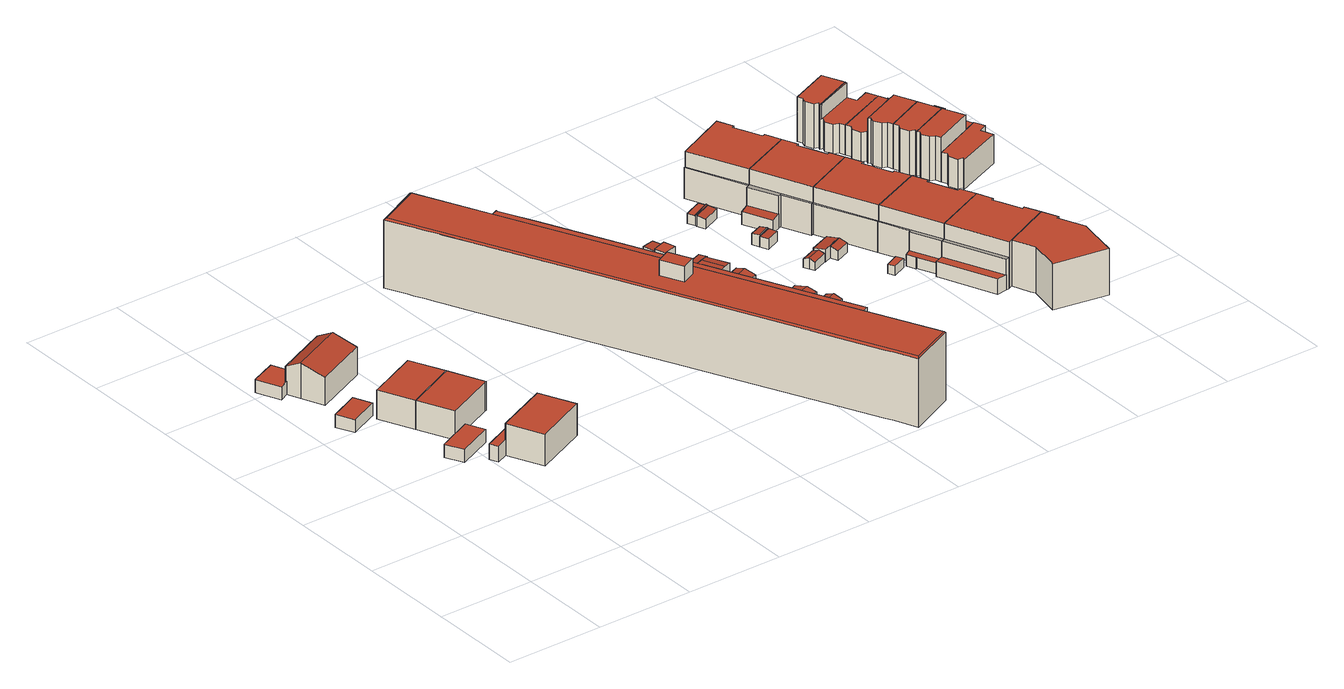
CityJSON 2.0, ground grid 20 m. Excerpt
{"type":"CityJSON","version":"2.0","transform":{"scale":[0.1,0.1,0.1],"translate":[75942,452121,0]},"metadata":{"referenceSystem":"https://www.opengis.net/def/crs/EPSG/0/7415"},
"CityObjects":{
"building1":{"type":"Building","attributes":{"Volume":69.91,"Dakoppervlakte":26.77,"Muuroppervlakte":55.71,"Vloeroppervlakte":26.77,"hoogte_Z_max_in_m_NAP":3.68,"GEB_DOEL":"onbekend","dateOfConstruction":"1972-01-01","measuredHeight":2.61},"geometry":[{"type":"Solid","lod":"2","boundaries":[[[[0,1,2,3,4]],[[5,6,7,8,9]],[[7,6,2,1]],[[1,0,8,7]],[[5,9,8,0,4,3]],[[2,6,5,3]]]],"semantics":{"surfaces":[{"type":"GroundSurface"},{"type":"RoofSurface"},{"type":"WallSurface"}],"values":[[0,1,2,2,2,2]]}}]},
"building2":{"type":"Building","attributes":{"Volume":89.6,"Dakoppervlakte":32.7,"Muuroppervlakte":66.23,"Vloeroppervlakte":32.7,"hoogte_Z_max_in_m_NAP":3.73,"GEB_DOEL":"onbekend","dateOfConstruction":"1972-01-01","measuredHeight":2.74},"geometry":[{"type":"Solid","lod":"2","boundaries":[[[[10,11,12,13,14]],[[15,16,17,18,19]],[[17,16,15,14,13,12]],[[12,11,18,17]],[[10,19,18,11]],[[14,15,19,10]]]],"semantics":{"surfaces":[{"type":"GroundSurface"},{"type":"RoofSurface"},{"type":"WallSurface"}],"values":[[0,1,2,2,2,2]]}}]},
"building3":{"type":"Building","attributes":{"Volume":704.84,"Dakoppervlakte":132.72,"Muuroppervlakte":279.7,"Vloeroppervlakte":124.67,"hoogte_Z_max_in_m_NAP":8.43,"GEB_DOEL":"woonfunctie","dateOfConstruction":"1969-01-01","measuredHeight":7.36},"geometry":[{"type":"Solid","lod":"2","boundaries":[[[[20,21,22,23,24,25,26,27,28,29,30]],[[31,32,33,34]],[[34,35,36,31]],[[37,38,39,40,41,42,43]],[[24,23,36,35]],[[36,23,22,21,32,31]],[[20,30,38,37]],[[39,38,30,29]],[[39,29,28,27,41,40]],[[41,27,26,42]],[[21,20,37,43,33,32]],[[33,43,42,26,25,34]],[[24,35,34,25]]]],"semantics":{"surfaces":[{"type":"GroundSurface"},{"type":"RoofSurface"},{"type":"WallSurface"}],"values":[[0,1,1,1,2,2,2,2,2,2,2,2,2]]}}]},
"building4":{"type":"Building","attributes":{"Volume":534.6,"Dakoppervlakte":90.69,"Muuroppervlakte":229.16,"Vloeroppervlakte":90.69,"hoogte_Z_max_in_m_NAP":6.92,"GEB_DOEL":"woonfunctie","dateOfConstruction":"1972-01-01","measuredHeight":5.89},"geometry":[{"type":"Solid","lod":"2","boundaries":[[[[44,45,46,47,48]],[[49,50,51,52,53]],[[44,49,53,45]],[[51,50,49,44,48,47]],[[46,52,51,47]],[[52,46,45,53]]]],"semantics":{"surfaces":[{"type":"GroundSurface"},{"type":"RoofSurface"},{"type":"WallSurface"}],"values":[[0,1,2,2,2,2]]}}]},
"building5":{"type":"Building","attributes":{"Volume":551.41,"Dakoppervlakte":92.94,"Muuroppervlakte":233.02,"Vloeroppervlakte":92.94,"hoogte_Z_max_in_m_NAP":6.92,"GEB_DOEL":"woonfunctie","dateOfConstruction":"1972-01-01","measuredHeight":5.93},"geometry":[{"type":"Solid","lod":"2","boundaries":[[[[46,45,54,55,56,57]],[[58,59,53,52,60,61]],[[46,57,60,52]],[[60,57,56,55,58,61]],[[59,58,55,54]],[[45,53,59,54]],[[52,53,45,46]]]],"semantics":{"surfaces":[{"type":"GroundSurface"},{"type":"RoofSurface"},{"type":"WallSurface"}],"values":[[0,1,2,2,2,2,2]]}}]},
"building6":{"type":"Building","attributes":{"Volume":660.37,"Dakoppervlakte":107.14,"Muuroppervlakte":289.38,"Vloeroppervlakte":107.14,"hoogte_Z_max_in_m_NAP":7.28,"GEB_DOEL":"woonfunctie","dateOfConstruction":"1967-01-01","measuredHeight":6.51},"geometry":[{"type":"Solid","lod":"2","boundaries":[[[[62,63,64,65,66,67,68,69,70]],[[71,72,73,74,75]],[[76,77,78,79,80,81]],[[74,73,72,70,69,68]],[[68,67,80,79,75,74]],[[62,70,72,71]],[[65,64,77,76]],[[77,64,63,78]],[[80,67,66,81]],[[76,81,66,65]],[[75,79,78,63,62,71]]]],"semantics":{"surfaces":[{"type":"GroundSurface"},{"type":"RoofSurface"},{"type":"WallSurface"}],"values":[[0,1,1,2,2,2,2,2,2,2,2]]}}]},
"building7":{"type":"Building","attributes":{"Volume":17253.02,"Dakoppervlakte":1237.96,"Muuroppervlakte":3350.65,"Vloeroppervlakte":1208.04,"hoogte_Z_max_in_m_NAP":18.33,"GEB_DOEL":"overige gebruiksfunctie - woonfunctie","dateOfConstruction":"1967-01-01","measuredHeight":17.52},"geometry":[{"type":"MultiSurface","lod":"2","boundaries":[[[82,83,84,85,86,87,88,89,90,91,92,93,94,95,96,97,98,99,100,101,102,103,104,105,106,107,108,109,110,111,112,113,114,115,116]],[[117,118,119,120,121,122,123,124,125,126,127,128,129]],[[130,131,132,133,134,135,136,137,138,139,140,141,142,143,144,145,146,147,148,149]],[[140,150,151,141]],[[141,151,152,153,154,142],[155,156,157,158]],[[142,154,159,143]],[[159,154,153,152,151,150,160,126,125,161]],[[162,163,164,165]],[[143,159,82,116]],[[82,159,161,125,84,83]],[[124,85,84,125]],[[87,86,85,124,123,122,121,118,117,129,128,127,95,94,93,92,91,90,89,88]],[[96,126,160,150,98,97]],[[150,140,99,98]],[[101,100,99,140,139,138,137,136,135,133,132,131,130,149,147,146,145,144,143,116,115,114,113,112,111,110,109,108,107,106,105,104,103,102]],[[156,162,165,157]],[[162,156,155,163]],[[163,155,158,164]],[[165,164,158,157]],[[127,126,96,95]]],"semantics":{"surfaces":[{"type":"GroundSurface"},{"type":"RoofSurface"},{"type":"WallSurface"}],"values":[0,1,1,1,1,1,1,1,2,2,2,2,2,2,2,2,2,2,2,2]}}]},
"building8":{"type":"Building","attributes":{"Volume":19.51,"Dakoppervlakte":7.05,"Muuroppervlakte":29.48,"Vloeroppervlakte":7.05,"hoogte_Z_max_in_m_NAP":3.51,"GEB_DOEL":"onbekend","dateOfConstruction":"1980-01-01","measuredHeight":2.77},"geometry":[{"type":"MultiSurface","lod":"2","boundaries":[[[166,167,168,169,170]],[[171,172,173,174,175]],[[167,166,173,172]],[[166,170,169,175,173]],[[168,171,175,169]],[[167,172,171,168]]],"semantics":{"surfaces":[{"type":"GroundSurface"},{"type":"RoofSurface"},{"type":"WallSurface"}],"values":[0,1,2,2,2,2]}}]},
"building9":{"type":"Building","attributes":{"Volume":16.37,"Dakoppervlakte":7.18,"Muuroppervlakte":24.55,"Vloeroppervlakte":7.16,"hoogte_Z_max_in_m_NAP":3.07,"GEB_DOEL":"onbekend","dateOfConstruction":"1980-01-01","measuredHeight":2.4},"geometry":[{"type":"Solid","lod":"2","boundaries":[[[[168,167,176,177,178]],[[179,180,181,182,183]],[[167,168,179,183]],[[179,168,178,180]],[[182,181,180,178,177,176]],[[176,167,183,182]]]],"semantics":{"surfaces":[{"type":"GroundSurface"},{"type":"RoofSurface"},{"type":"WallSurface"}],"values":[[0,1,2,2,2,2]]}}]},
"building10":{"type":"Building","attributes":{"Volume":51.77,"Dakoppervlakte":22.97,"Muuroppervlakte":46.74,"Vloeroppervlakte":22.86,"hoogte_Z_max_in_m_NAP":3.11,"GEB_DOEL":"onbekend","dateOfConstruction":"1980-01-01","measuredHeight":2.43},"geometry":[{"type":"Solid","lod":"2","boundaries":[[[[184,185,186,187,188,189,190,191]],[[192,193,194,195]],[[196,197,195,194]],[[198,199,200,201,202,203]],[[193,190,189,188,196,194]],[[197,196,188,187,203]],[[201,200,184,191]],[[187,186,198,203]],[[198,186,185,199]],[[184,200,199,185]],[[201,192,195,202]],[[203,202,195,197]],[[193,192,201,191,190]]]],"semantics":{"surfaces":[{"type":"GroundSurface"},{"type":"RoofSurface"},{"type":"WallSurface"}],"values":[[0,1,1,1,2,2,2,2,2,2,2,2,2]]}}]},
"building11":{"type":"Building","attributes":{"Volume":24.02,"Dakoppervlakte":11.42,"Muuroppervlakte":27.97,"Vloeroppervlakte":11.07,"hoogte_Z_max_in_m_NAP":3.11,"GEB_DOEL":"onbekend","dateOfConstruction":"1925-01-01","measuredHeight":2.43},"geometry":[{"type":"Solid","lod":"2","boundaries":[[[[204,205,206,207,208,209]],[[210,211,212,213]],[[211,210,214,215]],[[207,206,213,212]],[[204,209,215,214]],[[215,209,208,211]],[[214,210,213,206,205,204]],[[208,207,212,211]]]],"semantics":{"surfaces":[{"type":"GroundSurface"},{"type":"RoofSurface"},{"type":"WallSurface"}],"values":[[0,1,1,2,2,2,2,2]]}}]},
"building12":{"type":"Building","attributes":{"Volume":27.11,"Dakoppervlakte":12.75,"Muuroppervlakte":30.24,"Vloeroppervlakte":12.27,"hoogte_Z_max_in_m_NAP":3.31,"GEB_DOEL":"onbekend","dateOfConstruction":"1925-01-01","measuredHeight":2.53},"geometry":[{"type":"Solid","lod":"2","boundaries":[[[[216,217,218,219,220,221]],[[222,223,224,225]],[[224,226,227,225]],[[220,219,223,222]],[[217,216,227,226]],[[227,216,221,225]],[[223,219,218,217,226,224]],[[221,220,222,225]]]],"semantics":{"surfaces":[{"type":"GroundSurface"},{"type":"RoofSurface"},{"type":"WallSurface"}],"values":[[0,1,1,2,2,2,2,2]]}}]},
"building13":{"type":"Building","attributes":{"Volume":22.61,"Dakoppervlakte":11.73,"Muuroppervlakte":25.25,"Vloeroppervlakte":11.04,"hoogte_Z_max_in_m_NAP":3.15,"GEB_DOEL":"onbekend","dateOfConstruction":"1925-01-01","measuredHeight":2.34},"geometry":[{"type":"Solid","lod":"2","boundaries":[[[[228,229,230,231,232,233]],[[234,235,236,237]],[[235,234,238,239]],[[231,237,236,232]],[[229,228,239,238]],[[239,228,233,235]],[[234,237,231,230,229,238]],[[233,232,236,235]]]],"semantics":{"surfaces":[{"type":"GroundSurface"},{"type":"RoofSurface"},{"type":"WallSurface"}],"values":[[0,1,1,2,2,2,2,2]]}}]},
"building14":{"type":"Building","attributes":{"Volume":15.92,"Dakoppervlakte":8.86,"Muuroppervlakte":20.88,"Vloeroppervlakte":8.17,"hoogte_Z_max_in_m_NAP":2.97,"GEB_DOEL":"onbekend","dateOfConstruction":"1925-01-01","measuredHeight":2.2},"geometry":[{"type":"Solid","lod":"2","boundaries":[[[[240,241,242,243,244,245]],[[246,247,248,249]],[[250,251,249,248]],[[247,246,244,243]],[[241,240,251,250]],[[251,240,245,249]],[[247,243,242,241,250,248]],[[245,244,246,249]]]],"semantics":{"surfaces":[{"type":"GroundSurface"},{"type":"RoofSurface"},{"type":"WallSurface"}],"values":[[0,1,1,2,2,2,2,2]]}}]},
"building15":{"type":"Building","attributes":{"Volume":15.56,"Dakoppervlakte":7.76,"Muuroppervlakte":24.89,"Vloeroppervlakte":7.76,"hoogte_Z_max_in_m_NAP":2.95,"GEB_DOEL":"onbekend","dateOfConstruction":"1925-01-01","measuredHeight":2.11},"geometry":[{"type":"Solid","lod":"2","boundaries":[[[[252,253,254,255,256,257]],[[258,259,260,261]],[[262,263,264,265]],[[258,254,253,259]],[[260,259,253,252]],[[257,261,260,252]],[[262,265,261,257,256]],[[255,263,262,256]],[[255,254,258,264,263]],[[261,265,264,258]]]],"semantics":{"surfaces":[{"type":"GroundSurface"},{"type":"RoofSurface"},{"type":"WallSurface"}],"values":[[0,1,1,2,2,2,2,2,2,2]]}}]},
"building16":{"type":"Building","attributes":{"Volume":16.1,"Dakoppervlakte":7.8,"Muuroppervlakte":24.98,"Vloeroppervlakte":7.76,"hoogte_Z_max_in_m_NAP":2.93,"GEB_DOEL":"onbekend","dateOfConstruction":"1925-01-01","measuredHeight":2.18},"geometry":[{"type":"Solid","lod":"2","boundaries":[[[[266,267,268,269]],[[263,262,270,271]],[[263,266,269,262]],[[269,268,270,262]],[[270,268,267,271]],[[271,267,266,263]]]],"semantics":{"surfaces":[{"type":"GroundSurface"},{"type":"RoofSurface"},{"type":"WallSurface"}],"values":[[0,1,2,2,2,2]]}}]},
"building17":{"type":"Building","attributes":{"Volume":11.94,"Dakoppervlakte":5.28,"Muuroppervlakte":21.95,"Vloeroppervlakte":5.99,"hoogte_Z_max_in_m_NAP":3.05,"GEB_DOEL":"onbekend","dateOfConstruction":"1925-01-01","measuredHeight":2.38},"geometry":[{"type":"Solid","lod":"2","boundaries":[[[[272,273,274,275,276,277,278]],[[279,280,281,282]],[[283,284,285,286,287]],[[287,273,272,282,281]],[[279,282,272,278]],[[280,279,278,277,283]],[[285,275,274,286]],[[274,273,287,286]],[[277,276,284,283]],[[285,284,276,275]],[[280,283,287,281]]]],"semantics":{"surfaces":[{"type":"GroundSurface"},{"type":"RoofSurface"},{"type":"WallSurface"}],"values":[[0,1,1,2,2,2,2,2,2,2,2]]}}]},
"building18":{"type":"Building","attributes":{"Volume":11.39,"Dakoppervlakte":5.4,"Muuroppervlakte":20.43,"Vloeroppervlakte":5.99,"hoogte_Z_max_in_m_NAP":2.9,"GEB_DOEL":"onbekend","dateOfConstruction":"1925-01-01","measuredHeight":2.16},"geometry":[{"type":"Solid","lod":"2","boundaries":[[[[288,289,276,275]],[[290,285,284,291]],[[276,289,291,284]],[[289,288,290,291]],[[275,285,290,288]],[[275,276,284,285]]]],"semantics":{"surfaces":[{"type":"GroundSurface"},{"type":"RoofSurface"},{"type":"WallSurface"}],"values":[[0,1,2,2,2,2]]}}]},
"building19":{"type":"Building","attributes":{"Volume":27.05,"Dakoppervlakte":12.38,"Muuroppervlakte":32.22,"Vloeroppervlakte":12.13,"hoogte_Z_max_in_m_NAP":3.29,"GEB_DOEL":"onbekend","dateOfConstruction":"1925-01-01","measuredHeight":2.47},"geometry":[{"type":"Solid","lod":"2","boundaries":[[[[292,293,294,295,296,297]],[[298,299,300,301]],[[302,298,301,303]],[[296,295,303,301]],[[302,294,293,292,299,298]],[[292,297,300,299]],[[300,297,296,301]],[[295,294,302,303]]]],"semantics":{"surfaces":[{"type":"GroundSurface"},{"type":"RoofSurface"},{"type":"WallSurface"}],"values":[[0,1,1,2,2,2,2,2]]}}]},
"building20":{"type":"Building","attributes":{"Volume":12.26,"Dakoppervlakte":5.73,"Muuroppervlakte":21.89,"Vloeroppervlakte":5.54,"hoogte_Z_max_in_m_NAP":3.27,"GEB_DOEL":"onbekend","dateOfConstruction":"1925-01-01","measuredHeight":2.44},"geometry":[{"type":"Solid","lod":"2","boundaries":[[[[294,304,305,295]],[[302,303,306,307]],[[294,295,303,302]],[[295,305,306,303]],[[306,305,304,307]],[[307,304,294,302]]]],"semantics":{"surfaces":[{"type":"GroundSurface"},{"type":"RoofSurface"},{"type":"WallSurface"}],"values":[[0,1,2,2,2,2]]}}]},
"building21":{"type":"Building","attributes":{"Volume":9,"Dakoppervlakte":4.55,"Muuroppervlakte":18.04,"Vloeroppervlakte":4.55,"hoogte_Z_max_in_m_NAP":2.94,"GEB_DOEL":"onbekend","dateOfConstruction":"1925-01-01","measuredHeight":1.98},"geometry":[{"type":"Solid","lod":"2","boundaries":[[[[308,309,310,311]],[[312,313,314,315]],[[308,311,312,315]],[[311,310,313,312]],[[309,314,313,310]],[[309,308,315,314]]]],"semantics":{"surfaces":[{"type":"GroundSurface"},{"type":"RoofSurface"},{"type":"WallSurface"}],"values":[[0,1,2,2,2,2]]}}]},
"building22":{"type":"Building","attributes":{"Volume":1471.17,"Dakoppervlakte":150.58,"Muuroppervlakte":490.32,"Vloeroppervlakte":155.63,"hoogte_Z_max_in_m_NAP":10.45,"GEB_DOEL":"woonfunctie","dateOfConstruction":"1925-01-01","measuredHeight":9.56},"geometry":[{"type":"Solid","lod":"2","boundaries":[[[[316,317,318,319,320,321,322,323,324,325,326,327]],[[328,329,330,331]],[[332,333,334,335,336,337,338,339,340,341]],[[339,327,326,340]],[[341,340,326,325]],[[322,334,333,332,341,325,324,323]],[[322,321,335,334]],[[321,320,336,335]],[[337,336,320,319,328]],[[318,317,330,329]],[[317,316,331,330]],[[319,318,329,328]],[[337,328,331,338]],[[339,338,331,316,327]]]],"semantics":{"surfaces":[{"type":"GroundSurface"},{"type":"OuterFloorSurface"},{"type":"RoofSurface"},{"type":"WallSurface"}],"values":[[0,1,2,3,3,3,3,3,3,3,3,3,3,3]]}}]},
"building23":{"type":"Building","attributes":{"Volume":1550.14,"Dakoppervlakte":160.99,"Muuroppervlakte":517.52,"Vloeroppervlakte":169.53,"hoogte_Z_max_in_m_NAP":10.45,"GEB_DOEL":"woonfunctie","dateOfConstruction":"1925-01-01","measuredHeight":9.82},"geometry":[{"type":"MultiSurface","lod":"2","boundaries":[[[342,343,344,345,346,347,348,349,350,351,352,353,354,355,356,357,358,359,360,361,362]],[[363,364,331,330,365,366,367,368,369]],[[370,371,372,373,374,375,376,377,339,338]],[[378,379,380,381]],[[357,356,372,371]],[[373,372,356,355]],[[355,354,353,352,376,374,373]],[[352,351,377,376]],[[350,349,331,338,339]],[[371,370,364,358,357]],[[379,343,342,380]],[[378,344,343,379]],[[358,364,363,359]],[[330,331,349,348]],[[330,348,347,365]],[[368,367,380,342,362,361]],[[363,369,368,361,360,359]],[[378,381,345,344]],[[346,345,381,366,365,347]],[[367,366,381,380]],[[338,331,364,370]],[[377,351,350,339]]],"semantics":{"surfaces":[{"type":"GroundSurface"},{"type":"OuterFloorSurface"},{"type":"RoofSurface"},{"type":"WallSurface"}],"values":[0,1,2,2,3,3,3,3,3,3,3,3,3,3,3,3,3,3,3,3,3,3]}}]},
"building24":{"type":"Building","attributes":{"Volume":1513.03,"Dakoppervlakte":154.64,"Muuroppervlakte":498.42,"Vloeroppervlakte":159.23,"hoogte_Z_max_in_m_NAP":10.45,"GEB_DOEL":"woonfunctie","dateOfConstruction":"1925-01-01","measuredHeight":9.6},"geometry":[{"type":"MultiSurface","lod":"2","boundaries":[[[382,383,384,385,386,387,388,389,390,391,392,393,394,395]],[[363,396,397,398,364]],[[399,400,401,402,403,404,405,406,371,370]],[[395,394,402,401]],[[394,393,392,391,405,403,402]],[[391,390,406,405]],[[406,390,389,371]],[[371,389,388,364,370]],[[400,399,398,383,382]],[[363,387,386,396]],[[383,398,397,384]],[[388,387,363,364]],[[397,407,396,386,385,384]],[[370,364,398,399]],[[395,401,400,382]]],"semantics":{"surfaces":[{"type":"GroundSurface"},{"type":"OuterFloorSurface"},{"type":"RoofSurface"},{"type":"WallSurface"}],"values":[0,1,2,3,3,3,3,3,3,3,3,3,3,3,3]}}]},
"building25":{"type":"Building","attributes":{"Volume":1529.27,"Dakoppervlakte":159.96,"Muuroppervlakte":504.51,"Vloeroppervlakte":178.56,"hoogte_Z_max_in_m_NAP":10.45,"GEB_DOEL":"woonfunctie","dateOfConstruction":"1925-01-01","measuredHeight":9.58},"geometry":[{"type":"MultiSurface","lod":"2","boundaries":[[[408,409,410,411,412,413,414,415,384,383,382,416,417,418,419,420,421,422,423]],[[424,425,426,427,428,398,397]],[[429,430,431,432,433,434,435,436,400,399]],[[437,438,439,440,441,442]],[[422,421,431,430]],[[421,420,432,431]],[[420,419,418,417,435,433,432]],[[436,435,417,416]],[[382,383,398,399,400]],[[430,429,428,423,422]],[[383,384,397,398]],[[384,415,424,397]],[[415,414,441,425,424]],[[409,408,427,426,440]],[[408,423,428,427]],[[441,414,413,442]],[[442,413,412,437]],[[438,437,412,411]],[[438,411,410,439]],[[409,440,439,410]],[[425,441,440,426]],[[399,398,428,429]],[[416,382,400,436]]],"semantics":{"surfaces":[{"type":"GroundSurface"},{"type":"OuterFloorSurface"},{"type":"RoofSurface"},{"type":"WallSurface"}],"values":[0,1,2,2,3,3,3,3,3,3,3,3,3,3,3,3,3,3,3,3,3,3,3]}}]},
"building26":{"type":"Building","attributes":{"Volume":1606.23,"Dakoppervlakte":178.24,"Muuroppervlakte":507.9,"Vloeroppervlakte":190.02,"hoogte_Z_max_in_m_NAP":10.45,"GEB_DOEL":"woonfunctie","dateOfConstruction":"1925-01-01","measuredHeight":9.52},"geometry":[{"type":"Solid","lod":"2","boundaries":[[[[443,444,445,446,447,448,410,409,408,423,422,449,450,451,452,453,454]],[[426,455,456,457,428,427]],[[458,430,429,459,460,461,462,463,464,465]],[[466,467,468,469,470]],[[461,454,453,462]],[[453,452,463,462]],[[465,464,463,452,451,450]],[[450,449,458,465]],[[429,430,422,423,428]],[[444,443,460,459,457]],[[454,461,460,443]],[[466,470,409,410]],[[410,448,467,466]],[[448,447,468,467]],[[469,468,447,446]],[[423,408,427,428]],[[408,409,470,426,427]],[[446,445,456,455,469]],[[457,456,445,444]],[[470,469,455,426]],[[457,459,429,428]],[[458,449,422,430]]]],"semantics":{"surfaces":[{"type":"GroundSurface"},{"type":"OuterFloorSurface"},{"type":"RoofSurface"},{"type":"WallSurface"}],"values":[[0,1,2,2,3,3,3,3,3,3,3,3,3,3,3,3,3,3,3,3,3,3]]}}]},
"building27":{"type":"Building","attributes":{"Volume":1562.72,"Dakoppervlakte":163.31,"Muuroppervlakte":502.29,"Vloeroppervlakte":163.31,"hoogte_Z_max_in_m_NAP":10.45,"GEB_DOEL":"woonfunctie","dateOfConstruction":"1925-01-01","measuredHeight":9.57},"geometry":[{"type":"Solid","lod":"2","boundaries":[[[[471,472,473,474,475,476,477,478,443,454,479]],[[480,481,482,483,484,485,486,461,460,487,488]],[[475,474,482,481]],[[482,474,473,472,484,483]],[[471,485,484,472]],[[471,479,486,485]],[[479,454,461,486]],[[443,460,461,454]],[[460,443,478,477,488,487]],[[481,480,488,477,476,475]]]],"semantics":{"surfaces":[{"type":"GroundSurface"},{"type":"RoofSurface"},{"type":"WallSurface"}],"values":[[0,1,2,2,2,2,2,2,2,2]]}}]},
"building28":{"type":"Building","attributes":{"Volume":440.53,"Dakoppervlakte":50.19,"Muuroppervlakte":291.46,"Vloeroppervlakte":51.88,"hoogte_Z_max_in_m_NAP":9.99,"GEB_DOEL":"woonfunctie","dateOfConstruction":"1925-01-01","measuredHeight":9.09},"geometry":[{"type":"Solid","lod":"2","boundaries":[[[[489,490,491,492,493,494,495,496,497,498,499,500]],[[501,502,503,504]],[[505,506,507,508]],[[509,510,511,512,513,514,515,516]],[[491,490,506,505]],[[517,516,515,518,495,494,504]],[[510,509,507,519]],[[511,520,499,498,521,512]],[[497,522,513,512,521,498]],[[513,522,497,496,523,514]],[[494,493,501,504]],[[501,493,492,502]],[[503,502,492,491,505,508]],[[514,523,496,495,518,515]],[[510,519,500,499,520,511]],[[516,517,504,503,508,507,509]],[[506,490,489,500,519,507]]]],"semantics":{"surfaces":[{"type":"GroundSurface"},{"type":"OuterFloorSurface"},{"type":"RoofSurface"},{"type":"WallSurface"}],"values":[[0,1,2,2,3,3,3,3,3,3,3,3,3,3,3,3,3]]}}]},
"building29":{"type":"Building","attributes":{"Volume":331.48,"Dakoppervlakte":52.08,"Muuroppervlakte":268.66,"Vloeroppervlakte":53.72,"hoogte_Z_max_in_m_NAP":9.99,"GEB_DOEL":"woonfunctie","dateOfConstruction":"1925-01-01","measuredHeight":9.11},"geometry":[{"type":"Solid","lod":"2","boundaries":[[[[524,525,526,527,528,529,530,531,495,494,493,532]],[[533,534,501,504,535]],[[536,537,538,539,540,541,542,543,544,545]],[[515,546,547,516]],[[527,526,540,539]],[[526,525,541,540]],[[541,525,524,542]],[[536,530,529,537]],[[537,529,528,538]],[[539,538,528,527]],[[516,517,504,494,495,518,515]],[[515,518,545,546]],[[534,532,493,501]],[[494,504,501,493]],[[516,547,544,517]],[[524,532,534,533,543,542]],[[504,517,544,543,533,535]],[[547,546,545,544]],[[531,530,536,545,518,495]]]],"semantics":{"surfaces":[{"type":"GroundSurface"},{"type":"OuterFloorSurface"},{"type":"RoofSurface"},{"type":"WallSurface"}],"values":[[0,1,2,2,3,3,3,3,3,3,3,3,3,3,3,3,3,3,3]]}}]},
"building30":{"type":"Building","attributes":{"Volume":342.68,"Dakoppervlakte":59.1,"Muuroppervlakte":215.94,"Vloeroppervlakte":60.96,"hoogte_Z_max_in_m_NAP":7.03,"GEB_DOEL":"woonfunctie","dateOfConstruction":"1925-01-01","measuredHeight":6.16},"geometry":[{"type":"Solid","lod":"2","boundaries":[[[[548,549,550,551,552,553,554,555,556,557,558,526,525]],[[559,560,561,562]],[[563,564,565,566,567,568,541,540,569,570,571,572]],[[573,574,575,576,577,578]],[[548,525,541,568]],[[540,541,525,526]],[[569,540,526,558]],[[570,557,556,571]],[[571,556,555,572]],[[572,555,554,563]],[[564,563,554,553,562]],[[549,548,568,567,575]],[[549,575,574,550]],[[578,559,552,551,573]],[[574,573,551,550]],[[553,552,559,562]],[[559,578,577,560]],[[564,562,561,565]],[[560,577,576,566,565,561]],[[566,576,575,567]],[[569,558,557,570]]]],"semantics":{"surfaces":[{"type":"GroundSurface"},{"type":"OuterFloorSurface"},{"type":"RoofSurface"},{"type":"WallSurface"}],"values":[[0,1,2,2,3,3,3,3,3,3,3,3,3,3,3,3,3,3,3,3,3]]}}]},
"building31":{"type":"Building","attributes":{"Volume":467.17,"Dakoppervlakte":52.62,"Muuroppervlakte":299.49,"Vloeroppervlakte":54.39,"hoogte_Z_max_in_m_NAP":10.03,"GEB_DOEL":"woonfunctie","dateOfConstruction":"1925-01-01","measuredHeight":9.2},"geometry":[{"type":"Solid","lod":"2","boundaries":[[[[579,580,581,582,583,584,585,586,587,588,589,590,591]],[[592,593,594,595]],[[596,597,598,599]],[[600,601,602,603,604,605,606,607]],[[596,581,580,597]],[[606,608,591,590,609,607]],[[607,609,590,589,610,600]],[[589,588,611,601,600,610]],[[587,612,602,601,611,588]],[[602,612,587,586,613,603]],[[595,583,582,592]],[[603,613,586,585,584,594,604]],[[595,594,584,583]],[[599,593,592,582,581,596]],[[597,580,579,591,608,598]],[[605,604,594,593,599,598]],[[606,605,598,608]]]],"semantics":{"surfaces":[{"type":"GroundSurface"},{"type":"OuterFloorSurface"},{"type":"RoofSurface"},{"type":"WallSurface"}],"values":[[0,1,2,2,3,3,3,3,3,3,3,3,3,3,3,3,3]]}}]},
"building32":{"type":"Building","attributes":{"Volume":452.49,"Dakoppervlakte":51.59,"Muuroppervlakte":295.21,"Vloeroppervlakte":53.05,"hoogte_Z_max_in_m_NAP":10.03,"GEB_DOEL":"woonfunctie","dateOfConstruction":"1925-01-01","measuredHeight":9.13},"geometry":[{"type":"Solid","lod":"2","boundaries":[[[[614,615,616,617,618,619,620,621,622,623,624,625,626]],[[627,595,594,628]],[[629,630,631,632]],[[633,634,635,636,637,604,603,638]],[[629,615,614,630]],[[620,619,639,634,633,640]],[[636,635,641,618,617,642]],[[642,632,637,636]],[[627,626,625,595]],[[594,595,625,624]],[[614,626,627,628,631,630]],[[642,617,616,615,629,632]],[[603,613,622,621,643,638]],[[633,638,643,621,620,640]],[[635,634,639,619,618,641]],[[594,604,637,632,631,628]],[[613,603,604,594,624,623,622]]]],"semantics":{"surfaces":[{"type":"GroundSurface"},{"type":"OuterFloorSurface"},{"type":"RoofSurface"},{"type":"WallSurface"}],"values":[[0,1,2,2,3,3,3,3,3,3,3,3,3,3,3,3,3]]}}]},
"building33":{"type":"Building","attributes":{"Volume":359.66,"Dakoppervlakte":61.77,"Muuroppervlakte":228.22,"Vloeroppervlakte":61.76,"hoogte_Z_max_in_m_NAP":7.03,"GEB_DOEL":"woonfunctie","dateOfConstruction":"1925-01-01","measuredHeight":6.13},"geometry":[{"type":"Solid","lod":"2","boundaries":[[[[644,645,646,647,617,615,648,649,650,651,652,653,654,655,656]],[[657,658,659,660,661,662,663,664,665,666,667,629,642]],[[668,669,670,671]],[[615,629,667,670,648]],[[617,642,629,615]],[[617,647,657,642]],[[646,645,659,658]],[[660,659,645,644]],[[661,660,644,656]],[[656,655,662,661]],[[655,654,663,662]],[[654,653,664,663]],[[664,653,652,665]],[[652,651,671,666,665]],[[669,649,648,670]],[[650,668,671,651]],[[668,650,649,669]],[[667,666,671,670]],[[658,657,647,646]]]],"semantics":{"surfaces":[{"type":"GroundSurface"},{"type":"RoofSurface"},{"type":"WallSurface"}],"values":[[0,1,1,2,2,2,2,2,2,2,2,2,2,2,2,2,2,2,2]]}}]},
"building34":{"type":"Building","attributes":{"Volume":510.68,"Dakoppervlakte":69.04,"Muuroppervlakte":340.67,"Vloeroppervlakte":70.99,"hoogte_Z_max_in_m_NAP":10.03,"GEB_DOEL":"woonfunctie","dateOfConstruction":"1925-01-01","measuredHeight":9.26},"geometry":[{"type":"Solid","lod":"2","boundaries":[[[[672,673,674,580,579,591,675,676,677,678,679,680,681,682,683,684,685]],[[559,562,686,687]],[[597,688,689,690,598]],[[691,692,693,694]],[[695,696,697,698]],[[699,700,701,702,703,704,606,605]],[[597,598,608,591,579,580]],[[580,674,695,688,597]],[[685,691,694,672]],[[691,685,684,692]],[[694,693,673,672]],[[692,684,683,698,697]],[[697,696,693,692]],[[698,689,688,695]],[[608,598,605,606]],[[563,700,699,562,680,679]],[[679,678,705,701,700,563]],[[702,706,677,676,707,703]],[[682,681,559,687]],[[680,562,559,681]],[[698,683,682,687,686,690,689]],[[606,704,708,675,591,608]],[[562,699,605,598,690,686]],[[701,705,678,677,706,702]],[[704,703,707,676,675,708]],[[673,693,696,695,674]]]],"semantics":{"surfaces":[{"type":"GroundSurface"},{"type":"OuterFloorSurface"},{"type":"RoofSurface"},{"type":"WallSurface"}],"values":[[0,1,2,2,2,2,3,3,3,3,3,3,3,3,3,3,3,3,3,3,3,3,3,3,3,3]]}}]}
},
"vertices":[
[65,593,11],[48,629,11],[109,657,11],[125,620,11],[124,620,11],[125,620,37],[109,657,37],[48,629,37],[65,593,37],[124,620,37],
[228,426,10],[156,393,10],[138,430,10],[210,463,10],[211,463,10],[211,463,37],[210,463,37],[138,430,37],[156,393,37],[228,426,37],
[82,788,11],[158,823,11],[170,795,11],[190,750,11],[81,700,11],[61,745,11],[49,771,11],[31,762,11],[12,805,11],[10,811,11],[62,833,11],[170,795,84],[158,823,68],[48,773,68],[61,745,84],[81,700,68],[190,750,68],[82,788,38],[62,833,38],[10,811,38],[12,805,38],[31,762,38],[49,771,38],[48,773,38],
[232,657,10],[264,587,10],[158,538,10],[125,609,10],[128,610,10],[232,657,69],[128,610,69],[125,609,69],[158,538,69],[264,587,69],
[297,514,10],[292,512,10],[206,473,10],[191,466,10],[292,512,69],[297,514,69],[191,466,69],[206,473,69],
[264,300,8],[231,372,8],[207,361,8],[199,378,8],[254,404,8],[262,387,8],[340,422,8],[360,378,8],[373,350,8],[264,300,73],[373,350,73],[360,378,73],[340,422,73],[231,373,73],[199,378,40],[207,361,40],[231,372,40],[231,373,40],[262,387,40],[254,404,40],
[508,1009,8],[543,935,8],[578,862,8],[591,868,8],[592,865,8],[599,850,8],[625,796,8],[661,719,8],[694,649,8],[730,573,8],[763,503,8],[766,497,8],[802,422,8],[906,202,8],[894,196,8],[896,190,8],[963,48,8],[869,4,8],[849,48,8],[839,67,8],[802,146,8],[730,299,8],[660,447,8],[640,489,8],[625,520,8],[624,523,8],[554,669,8],[518,745,8],[485,814,8],[465,857,8],[460,868,8],[449,891,8],[440,910,8],[435,921,8],[414,964,8],[763,503,148],[730,573,148],[694,649,148],[661,719,148],[625,796,148],[599,850,148],[592,865,148],[591,868,148],[578,862,148],[894,196,148],[906,202,148],[802,422,148],[766,497,148],[518,745,148],[554,669,148],[624,523,148],[625,520,148],[640,489,148],[660,447,148],[730,299,148],[802,146,148],[839,67,148],[849,48,148],[869,4,148],[872,8,151],[420,961,151],[414,964,148],[435,921,148],[440,910,148],[449,891,148],[460,868,148],[465,857,148],[485,814,148],[963,48,148],[960,49,151],[891,194,151],[575,860,151],[508,1003,151],[701,464,151],[679,510,151],[707,523,151],[729,478,151],[508,1009,148],[896,190,148],[543,935,148],[679,510,183],[701,464,183],[729,478,183],[707,523,183],
[855,721,7],[849,744,7],[876,753,7],[883,729,7],[863,723,7],[876,753,35],[849,744,35],[855,721,35],[863,723,35],[883,729,35],
[842,768,7],[847,770,7],[869,776,7],[876,753,29],[869,776,29],[847,770,30],[842,768,31],[849,744,31],
[872,676,7],[908,693,7],[915,678,7],[910,675,7],[930,632,7],[915,625,7],[899,618,7],[879,662,7],[879,662,30],[899,618,30],[915,625,31],[895,668,31],[930,632,29],[910,675,29],[915,678,26],[908,693,26],[872,676,29],[879,662,29],[895,668,28],[910,675,27],
[931,614,7],[938,598,7],[946,577,7],[921,567,7],[912,587,7],[905,603,7],[938,598,31],[912,587,31],[921,567,25],[946,577,25],[931,614,27],[905,603,27],
[951,492,8],[976,503,8],[985,479,8],[993,461,8],[968,451,8],[960,470,8],[968,451,27],[993,461,27],[985,479,33],[960,470,33],[976,503,27],[951,492,27],
[1016,417,8],[985,404,8],[979,419,8],[972,434,8],[1003,447,8],[1009,433,8],[979,419,31],[1009,433,31],[1003,447,26],[972,434,26],[985,404,25],[1016,417,25],
[1046,569,8],[1077,583,8],[1082,571,8],[1087,561,8],[1056,547,8],[1051,558,8],[1056,547,25],[1087,561,25],[1082,571,30],[1051,558,30],[1077,583,24],[1046,569,25],
[976,815,8],[1014,832,8],[1021,818,8],[1022,815,8],[984,798,8],[983,800,8],[1021,818,28],[1014,832,28],[976,815,28],[983,800,28],[984,798,29],[1022,815,29],[1021,818,30],[983,800,30],
[1022,815,7],[1029,798,7],[991,781,7],[984,798,7],[991,781,27],[1029,798,27],
[1050,700,7],[1056,686,7],[1057,687,7],[1058,685,7],[1029,673,7],[1029,674,7],[1023,689,7],[1023,689,29],[1029,674,31],[1056,686,31],[1050,700,29],[1029,674,29],[1029,673,29],[1058,685,29],[1057,687,29],[1056,686,29],
[1065,669,7],[1036,657,7],[1065,669,28],[1036,657,28],
[1123,602,8],[1132,579,8],[1133,578,8],[1103,565,8],[1089,560,8],[1080,584,8],[1132,579,33],[1123,602,28],[1080,584,28],[1089,560,33],[1133,578,33],[1103,565,33],
[1139,562,8],[1109,550,8],[1109,550,28],[1139,562,28],
[1155,445,10],[1149,458,10],[1177,471,10],[1184,457,10],[1184,457,29],[1177,471,29],[1149,458,29],[1155,445,29],
[1079,769,9],[1075,768,9],[1024,886,9],[1027,887,9],[1135,936,9],[1149,905,9],[1144,902,9],[1152,885,9],[1156,874,9],[1169,846,9],[1174,848,9],[1188,816,9],[1027,887,72],[1024,886,72],[1075,768,72],[1079,769,72],[1156,874,104],[1152,885,104],[1144,902,104],[1149,905,104],[1135,936,104],[1027,887,104],[1079,769,104],[1188,816,104],[1174,848,104],[1169,846,104],
[1096,706,6],[1078,698,6],[1053,756,6],[1070,764,6],[1071,765,6],[1076,767,6],[1075,768,6],[1079,769,6],[1188,816,6],[1201,785,6],[1196,783,6],[1204,765,6],[1209,754,6],[1221,726,6],[1226,728,6],[1239,699,6],[1131,651,6],[1127,650,6],[1102,707,6],[1102,708,6],[1097,706,6],[1127,650,72],[1131,651,72],[1076,767,72],[1070,764,72],[1096,706,72],[1102,708,72],[1102,707,72],[1131,651,104],[1239,699,104],[1226,728,104],[1221,726,104],[1209,754,104],[1204,765,104],[1196,783,104],[1201,785,104],[1053,756,32],[1078,698,32],[1096,706,35],[1070,764,35],
[1293,576,9],[1184,530,9],[1181,529,9],[1155,587,9],[1128,647,9],[1127,650,9],[1131,651,9],[1239,699,9],[1254,665,9],[1249,663,9],[1257,645,9],[1261,634,9],[1274,606,9],[1279,608,9],[1128,647,72],[1181,529,72],[1184,530,72],[1184,530,104],[1293,576,104],[1279,608,104],[1274,606,104],[1261,634,104],[1257,645,104],[1249,663,104],[1254,665,104],[1155,587,72],
[1234,408,9],[1229,406,9],[1219,402,9],[1201,442,9],[1200,442,9],[1192,461,9],[1203,466,9],[1207,468,9],[1307,545,9],[1302,543,9],[1310,525,9],[1314,514,9],[1327,486,9],[1332,488,9],[1346,457,9],[1237,409,9],[1207,468,72],[1203,466,72],[1229,406,72],[1234,408,72],[1237,409,72],[1237,409,104],[1346,457,104],[1332,488,104],[1327,486,104],[1314,514,104],[1310,525,104],[1302,543,104],[1307,545,104],[1200,442,32],[1201,442,32],[1219,402,32],[1229,406,34],[1203,466,34],[1192,461,32],
[1297,291,9],[1290,288,9],[1287,287,9],[1281,286,9],[1260,284,9],[1211,399,9],[1359,425,9],[1354,423,9],[1362,405,9],[1379,366,9],[1384,368,9],[1398,337,9],[1281,286,72],[1287,287,72],[1290,288,72],[1359,425,104],[1290,288,104],[1297,291,104],[1398,337,104],[1384,368,104],[1379,366,104],[1362,405,104],[1354,423,104],[1219,402,40],[1211,399,40],[1260,284,40],[1281,286,40],[1229,406,40],
[1407,303,9],[1430,250,9],[1426,225,9],[1415,162,9],[1304,181,9],[1305,187,9],[1316,246,9],[1312,255,9],[1412,305,9],[1305,187,104],[1304,181,104],[1415,162,104],[1426,225,104],[1430,250,104],[1407,303,104],[1412,305,104],[1312,255,104],[1316,246,104],
[1384,956,9],[1410,967,9],[1418,946,9],[1399,938,9],[1409,915,9],[1403,912,9],[1318,875,9],[1320,881,9],[1311,884,9],[1304,901,9],[1308,911,9],[1303,921,9],[1409,915,39],[1399,938,39],[1393,935,39],[1403,912,39],[1418,946,69],[1410,967,69],[1384,956,69],[1393,935,69],[1384,956,99],[1303,921,100],[1308,911,100],[1304,901,100],[1311,884,100],[1320,881,100],[1318,875,100],[1403,912,99],[1403,912,69],[1318,875,70],[1303,921,70],[1308,911,70],[1304,901,70],[1311,884,70],[1320,881,70],
[1441,901,9],[1451,879,9],[1342,832,9],[1337,843,9],[1327,847,9],[1320,863,9],[1324,873,9],[1322,874,9],[1419,892,9],[1412,889,39],[1419,892,39],[1404,908,39],[1324,873,70],[1320,863,70],[1327,847,70],[1337,843,70],[1342,832,70],[1451,879,69],[1441,901,69],[1412,889,69],[1404,908,69],[1322,874,70],[1322,874,100],[1404,908,99],
[1458,861,9],[1460,862,9],[1465,864,9],[1476,837,9],[1450,827,9],[1443,823,9],[1356,786,9],[1359,792,9],[1349,795,9],[1342,812,9],[1347,822,9],[1450,827,39],[1440,850,39],[1433,847,39],[1443,823,39],[1356,786,70],[1443,823,69],[1433,847,69],[1461,859,69],[1460,862,69],[1458,861,69],[1347,822,70],[1342,812,70],[1349,795,70],[1359,792,70],[1476,837,34],[1465,864,34],[1460,862,36],[1461,859,36],[1440,850,42],[1450,827,42],
[1462,779,8],[1488,791,8],[1497,769,8],[1478,761,8],[1488,736,8],[1482,734,8],[1480,733,8],[1396,697,8],[1398,703,8],[1388,707,8],[1381,723,8],[1385,733,8],[1380,743,8],[1478,761,39],[1471,758,39],[1482,734,39],[1488,736,39],[1497,769,69],[1488,791,69],[1462,779,69],[1471,758,69],[1381,723,100],[1388,707,100],[1398,703,100],[1396,697,100],[1482,734,100],[1462,779,100],[1380,743,100],[1385,733,100],[1380,743,70],[1385,733,70],[1381,723,70],[1388,707,70],[1398,703,70],[1396,697,70],
[1518,724,9],[1527,702,9],[1501,690,9],[1419,654,9],[1415,665,9],[1405,669,9],[1398,685,9],[1402,695,9],[1396,697,9],[1480,733,9],[1482,734,9],[1488,736,9],[1497,715,9],[1497,715,39],[1491,712,39],[1527,702,69],[1518,724,69],[1491,712,69],[1501,690,69],[1398,685,100],[1405,669,100],[1415,665,100],[1419,654,100],[1501,690,100],[1402,695,100],[1405,669,70],[1398,685,70],[1415,665,70],[1419,654,70],[1402,695,70],
[1437,614,9],[1427,617,9],[1420,634,9],[1424,644,9],[1529,703,9],[1551,712,9],[1559,691,9],[1538,682,9],[1536,682,9],[1537,680,9],[1521,673,9],[1531,648,9],[1435,608,9],[1424,644,70],[1420,634,70],[1427,617,70],[1437,614,70],[1435,608,70],[1531,648,69],[1521,673,69],[1537,680,69],[1536,682,69],[1538,682,69],[1529,703,69],[1559,691,40],[1551,712,40],[1529,703,40],[1538,682,40],
[1557,822,8],[1509,800,8],[1490,792,8],[1376,754,8],[1366,758,8],[1359,774,8],[1362,784,8],[1356,786,8],[1443,823,8],[1450,827,8],[1460,804,8],[1481,813,8],[1500,821,8],[1549,842,8],[1452,801,39],[1460,804,39],[1490,792,69],[1481,813,69],[1452,801,69],[1549,842,31],[1500,821,31],[1509,800,31],[1557,822,31],[1490,792,38],[1509,800,38],[1500,821,38],[1481,813,38],[1443,823,100],[1356,786,100],[1362,784,100],[1359,774,100],[1366,758,100],[1376,754,100],[1362,784,70],[1359,774,70],[1366,758,70],[1376,754,70]
]}
